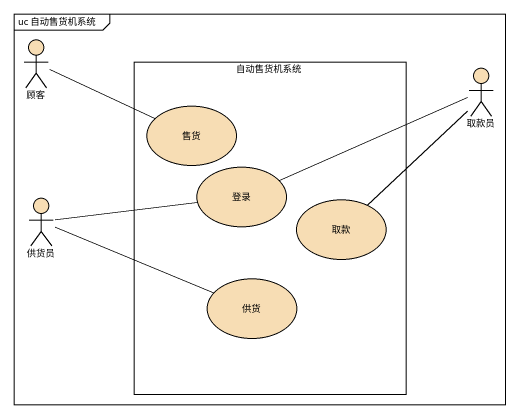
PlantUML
@startuml
mainframe uc 自动售货机系统
actor 顾客 #F7DDB4
rectangle 自动售货机系统 {
  usecase 售货 #F7DDB4
  usecase 登录 #F7DDB4
  usecase 取款 #F7DDB4
  usecase 供货 #F7DDB4
}
actor 取款员 #F7DDB4
actor 供货员 #F7DDB4
顾客 -right- 售货
取款员 -left- 登录
取款员 -- 取款
供货员 -right- 登录
供货员 -right- 供货
@enduml
